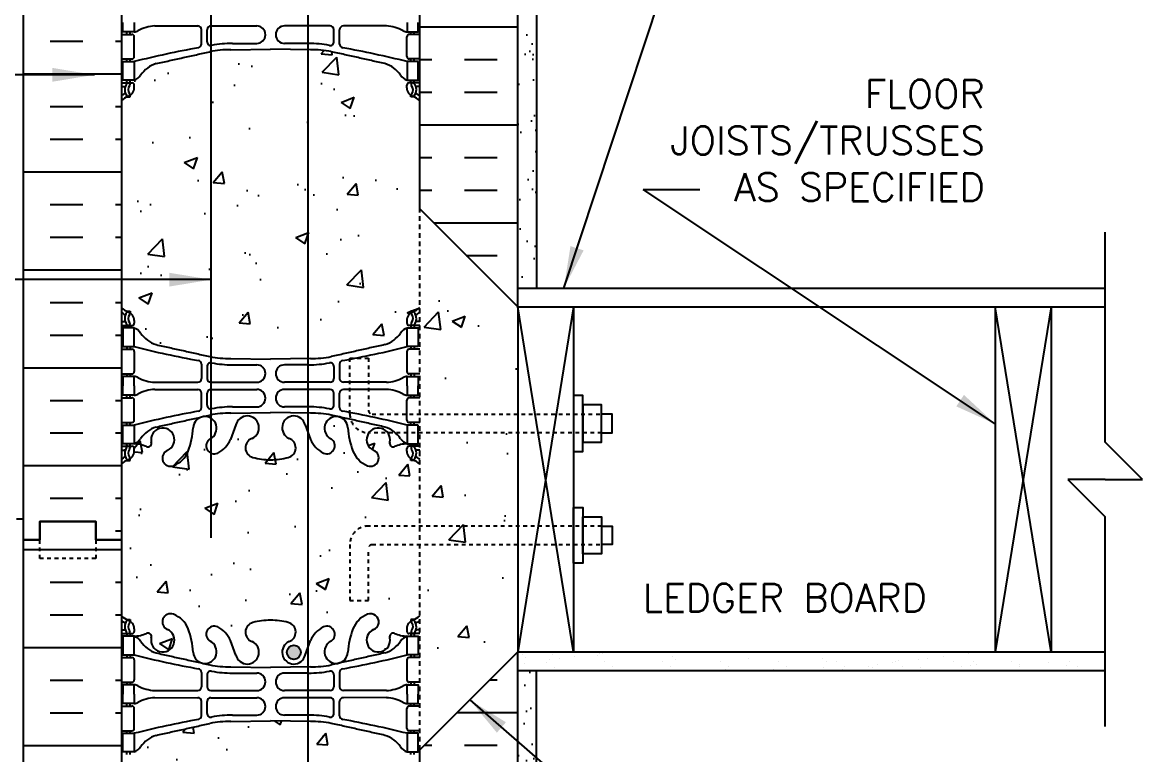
# Model space of a CAD drawing. Header units: inches. Extents: x 28.8 to 85.2, y -16 to 59.9.
# Drawn here: x 46.02 to 76.05, y 13.5 to 33.12 of the extents above; entities that cross this region are included whole.
import ezdxf
from ezdxf.enums import TextEntityAlignment as Align

# ---------------------------------------------------------------- set-up
doc = ezdxf.new("R2010")
doc.units = ezdxf.units.IN
doc.header["$LTSCALE"] = 0.5
doc.header["$MEASUREMENT"] = 0
doc.linetypes.add('DASHED2', pattern=[0.375, 0.25, -0.125])
doc.linetypes.add('HIDDEN2', pattern=[0.1875, 0.125, -0.0625])
for name, color, linetype in [('HATCH', 12, 'Continuous'), ('LINE15', 9, 'Continuous'), ('LINE18', 9, 'Continuous'), ('line25', 2, 'Continuous'), ('LINE3', 3, 'Continuous'), ('LINE50', 5, 'Continuous'), ('LINE9', 9, 'Continuous'), ('TEXT', 4, 'Continuous'), ('Web_Edge', 9, 'Continuous')]:
    doc.layers.add(name, color=color, linetype=linetype)
doc.styles.add('DIM', font='romans.shx', dxfattribs={"width": 0.7})
doc.styles.add('ROMANS', font='romans.shx', dxfattribs={"height": 1.125})
doc.dimstyles.new('ext_12', dxfattribs={"dimscale": 12, "dimtxt": 0.09375, "dimasz": 0.09375, "dimexe": 0.09375, "dimexo": 0.0625, "dimgap": 0.0625, "dimtad": 1, "dimdec": 1, "dimzin": 3, "dimdsep": 46, "dimlunit": 4, "dimtxsty": 'DIM', "dimcen": 0.09, "dimdle": 0.09375, "dimclrt": 4, "dimadec": 0, "dimazin": 0, "dimtfac": 1, "dimtdec": 1, "dimtmove": 2, "dimatfit": 3, "dimfxl": 1, "dimfrac": 2, "dimtolj": 1, "dimtzin": 0, "dimarcsym": 0})
pattern_1 = [(37.5, (36.8746, -11.62064), (-0.031497, 0.963412), [0, -0.76, 0, -0.85, 0, -0.8125]), (7.5, (36.8746, -11.6206), (0.884888, 1.411073), [0, -0.41, 0, -0.685, 0, -0.2625]), (327.5, (36.2596, -11.62064), (1.557071, 0.00283), [0, -0.25, 0, -0.9, 0, -1.175]), (317.5, (36.2596, -11.6206), (1.503063, 0.438838), [0, -0.125, 0, -0.59, 0, -0.675])]

msp = doc.modelspace()

# ---------------------------------------------------------------- hatches: boundary and pattern name
at = {"layer": 'HATCH'}
h = msp.add_hatch(dxfattribs=at)
h.set_pattern_fill('AR-SAND', color=256, scale=0.5, style=0)
h.set_pattern_definition(pattern_1)
h.paths.add_polyline_path([(59.801, 46.254), (59.301, 46.254), (59.301, 26.004), (59.801, 26.004)])
h = msp.add_hatch(dxfattribs=at)
h.set_pattern_fill('INSUL', color=256, scale=7, style=0)
h.set_pattern_definition([(0, (-2877.4856, -377.7554), (0, 2.625), []), (0, (-2877.4856, -376.8804), (0, 2.625), [0.875, -0.875]), (0, (-2877.4856, -376.0054), (0, 2.625), [0.875, -0.875])])
h.paths.add_polyline_path([(46.051, 19.254), (46.488, 19.254), (46.488, 19.754), (47.988, 19.754), (47.988, 19.254), (48.676, 19.254), (48.676, 37.254), (47.988, 37.254), (47.988, 37.754), (46.488, 37.754), (46.488, 37.254), (46.051, 37.254)])
h = msp.add_hatch(dxfattribs=at)
h.set_pattern_fill('AR-CONC', color=256, scale=0.5)
h.paths.add_polyline_path([(51.086, 37.292, 0.424827), (50.845, 37.254, 0.520567), (50.656, 37.254, 0.520567), (50.562, 37.254, 0.520567), (50.336, 37.254, 0.520567), (50.216, 37.254, 0.520567), (50.006, 37.254, 0.520567), (49.796, 37.254, 0.520567), (49.67, 37.254, 0.520567), (49.544, 37.254, 0.520567), (49.334, 37.254, 0.520567), (49.229, 37.254, 0.520567), (49.046, 37.254, 0.520567), (48.925, 37.254, 0.484838), (48.676, 37.254), (48.676, 35.22, 0.088416), (48.822, 35.122), (48.912, 35.122), (48.912, 35.081, -0.249069), (49.022, 34.874), (49.022, 34.806, -0.414214), (48.96, 34.744), (48.912, 34.744), (48.912, 34.674), (49.017, 34.674, 0.085348), (49.346, 34.749, -0.669601), (49.479, 34.629, 2.087231), (49.913, 34.854, -1), (50.076, 35.262, -0.21345), (50.469, 34.873, -0.069923), (50.605, 34.229, 0.559865), (51.086, 33.996), (51.086, 34.524, 0.028643), (51.055, 34.542, -0.614758), (51.086, 34.928)])
h.paths.add_polyline_path([(53.676, 37.279, 0.061715), (53.654, 37.254, 0.520567), (53.476, 37.254, 0.520567), (53.376, 37.254, 0.520567), (53.218, 37.254, 0.520567), (53.066, 37.254, 0.520567), (52.919, 37.254, 0.520567), (52.741, 37.254, 0.520567), (52.626, 37.254, 0.520567), (52.536, 37.254, 0.520567), (52.416, 37.254, 0.520567), (52.3, 37.254, 0.520567), (52.195, 37.254, 0.520567), (51.889, 37.254, 0.520567), (51.779, 37.254, 0.520567), (51.532, 37.254, 0.520567), (51.333, 37.254, 0.520567), (51.123, 37.254, 0.078402), (51.086, 37.292), (51.086, 34.928, -0.239532), (51.283, 34.912, -0.16372), (51.605, 34.558), (51.747, 34.171, 1.612474), (52.179, 34.531, -0.734872), (52.202, 35.042, -0.068475), (52.676, 35.104, -0.068475), (53.15, 35.042, -0.734872), (53.173, 34.531, 1.612474), (53.605, 34.171), (53.676, 34.365)])
h.paths.add_polyline_path([(56.676, 37.254), (56.676, 37.318, 0.063927), (56.656, 37.296, 0.520567), (56.562, 37.296, 0.520567), (56.336, 37.296, 0.520567), (56.216, 37.296, 0.520567), (56.006, 37.296, 0.520567), (55.796, 37.296, 0.520567), (55.67, 37.296, 0.520567), (55.544, 37.296, 0.520567), (55.334, 37.296, 0.520567), (55.229, 37.296, 0.520567), (55.046, 37.296, 0.520567), (54.925, 37.296, 0.484838), (54.676, 37.296, 0.520567), (54.593, 37.296, 0.520567), (54.504, 37.296, 0.520567), (54.373, 37.296, 0.520567), (54.273, 37.254, 0.520567), (54.068, 37.254, 0.520567), (53.874, 37.254, 0.44457), (53.676, 37.279), (53.676, 34.365), (53.747, 34.558, -0.16372), (54.069, 34.912, -1.059167), (54.276, 34.53, 1.629604), (54.747, 34.229, -0.069923), (54.883, 34.873, -0.21345), (55.276, 35.262, -1), (55.439, 34.854, 2.087231), (55.873, 34.629, -0.669601), (56.006, 34.749, 0.085348), (56.335, 34.674), (56.44, 34.674), (56.44, 34.744), (56.392, 34.744, -0.414214), (56.33, 34.806), (56.33, 34.874, -0.249069), (56.44, 35.081), (56.44, 35.122), (56.53, 35.122, 0.088416), (56.676, 35.22)])
h.paths.add_polyline_path([(54.622, 34.26, -1), (54.247, 34.26, -1)], flags=16)
edge = h.paths.add_edge_path()
edge.add_arc((56.33, 30.666), 0.5, 46.2109, 66.4218)
edge.add_line((56.53, 31.125), (56.44, 31.125))
edge.add_line((56.44, 31.125), (56.44, 31.166))
edge.add_arc((56.58, 31.374), 0.25, 180, 235.9442, ccw=False)
edge.add_line((56.33, 31.374), (56.33, 31.441))
edge.add_arc((56.392, 31.441), 0.0625, 90, 180, ccw=False)
edge.add_line((56.392, 31.504), (56.44, 31.504))
edge.add_line((56.44, 31.504), (56.44, 31.574))
edge.add_line((56.44, 31.574), (56.335, 31.574))
edge.add_arc((56.457, 31.916), 0.364, 212.0424, 250.3387, ccw=False)
edge.add_arc((55.534, 31.305), 0.743, 34.228, 73.8107)
edge.add_spline(control_points=[(55.742, 32.019), (54.304, 32.339)], knot_values=[0, 0, 1, 1], degree=1, periodic=0)
edge.add_arc((53.748, 29.408), 2.984, 79.2546, 90.0995)
edge.add_line((53.743, 32.392), (53.676, 32.393))
edge.add_line((53.676, 32.393), (53.676, 24.116))
edge.add_line((53.676, 24.116), (53.743, 24.117))
edge.add_arc((53.748, 27.1), 2.984, 269.9005, 280.7454)
edge.add_spline(control_points=[(54.304, 24.169), (55.742, 24.489)], knot_values=[0, 0, 1, 1], degree=1, periodic=0)
edge.add_arc((55.534, 25.203), 0.743, 286.1893, 325.772)
edge.add_arc((56.457, 24.592), 0.364, 109.6613, 147.9576, ccw=False)
edge.add_line((56.335, 24.935), (56.44, 24.935))
edge.add_line((56.44, 24.935), (56.44, 25.005))
edge.add_line((56.44, 25.005), (56.392, 25.005))
edge.add_arc((56.392, 25.067), 0.0625, 180, 270, ccw=False)
edge.add_line((56.33, 25.067), (56.33, 25.135))
edge.add_arc((56.58, 25.135), 0.25, 124.0558, 180, ccw=False)
edge.add_line((56.44, 25.342), (56.44, 25.384))
edge.add_line((56.44, 25.384), (56.53, 25.384))
edge.add_arc((56.33, 25.842), 0.5, 293.5782, 313.7891)
edge.add_line((56.676, 25.481), (56.676, 28.129))
edge.add_line((56.676, 28.129), (56.676, 31.027))
h.paths.add_polyline_path([(55.301, 19.629), (56.676, 19.629), (56.676, 21.289, 0.088416), (56.53, 21.386), (56.44, 21.386), (56.44, 21.428, -0.249069), (56.33, 21.635), (56.33, 21.702, -0.414214), (56.392, 21.765), (56.44, 21.765), (56.44, 21.835), (56.335, 21.835, 0.085348), (56.006, 21.759, -0.669601), (55.873, 21.879, 0.213335), (55.817, 22.129), (55.315, 22.129, 0.482079), (55.439, 21.655, -1), (55.276, 21.246, -0.21345), (54.883, 21.635, -0.069923), (54.747, 22.279, 1.629604), (54.276, 21.978, -1.059167), (54.069, 21.596, -0.16372), (53.747, 21.95), (53.676, 22.143), (53.676, 16.365), (53.747, 16.558, -0.16372), (54.069, 16.912, -1.059167), (54.276, 16.53, 1.629604), (54.747, 16.229, -0.069923), (54.883, 16.873, -0.21345), (55.276, 17.262, -1), (55.439, 16.854, 2.087231), (55.873, 16.629, -0.669601), (56.006, 16.749, 0.085348), (56.335, 16.674), (56.44, 16.674), (56.44, 16.744), (56.392, 16.744, -0.414214), (56.33, 16.806), (56.33, 16.874, -0.249069), (56.44, 17.081), (56.44, 17.122), (56.53, 17.122, 0.088416), (56.676, 17.22), (56.676, 19.129), (55.401, 19.129, 0.414214), (55.301, 19.029), (55.301, 17.629), (54.801, 17.629), (54.801, 19.129, -0.414214)])
h.paths.add_polyline_path([(56.676, 3.289, 0.088416), (56.53, 3.386), (56.44, 3.386), (56.44, 3.428, -0.249069), (56.33, 3.635), (56.33, 3.702, -0.414214), (56.392, 3.765), (56.44, 3.765), (56.44, 3.835), (56.335, 3.835, 0.085348), (56.006, 3.759, -0.669601), (55.873, 3.879, 2.087231), (55.439, 3.655, -1), (55.276, 3.246, -0.21345), (54.883, 3.635, -0.069923), (54.747, 4.279, 1.629604), (54.276, 3.978, -1.059167), (54.069, 3.596, -0.16372), (53.747, 3.95), (53.676, 4.143), (53.676, 1.254), (56.676, 1.254)])
h.paths.add_polyline_path([(53.676, 4.143), (53.605, 4.337, 1.612474), (53.173, 3.977, -0.734872), (53.15, 3.466, -0.068475), (52.676, 3.404, -0.068475), (52.202, 3.466, -0.734872), (52.179, 3.977, 1.612474), (51.747, 4.337), (51.605, 3.95, -0.16372), (51.283, 3.596, -1.059167), (51.076, 3.978, 1.629604), (50.605, 4.279, -0.069923), (50.469, 3.635, -0.21345), (50.076, 3.246, -1), (49.913, 3.655, 2.087231), (49.479, 3.879, -0.669601), (49.346, 3.759, 0.085348), (49.017, 3.835), (48.912, 3.835), (48.912, 3.765), (48.96, 3.765, -0.414214), (49.022, 3.702), (49.022, 3.635, -0.249069), (48.912, 3.428), (48.912, 3.386), (48.822, 3.386, 0.088416), (48.676, 3.289), (48.676, 1.254), (51.551, 1.254), (52.551, 2.254), (52.551, 1.254), (52.551, 0.254), (53.551, 1.254), (53.676, 1.254)])
h = msp.add_hatch(dxfattribs=at)
h.set_pattern_fill('INSUL', color=256, scale=7, style=0)
h.set_pattern_definition([(0, (36.8746, -11.6206), (0, 2.625), []), (0, (36.8746, -10.7456), (0, 2.625), [0.875, -0.875]), (0, (36.8746, -9.8706), (0, 2.625), [0.875, -0.875])])
h.paths.add_polyline_path([(56.676, 28.129), (59.301, 25.504), (59.301, 37.254), (58.863, 37.254), (58.863, 36.754), (57.363, 36.754), (57.363, 37.254), (56.676, 37.254)])
h.paths.add_polyline_path([(59.301, 16.254), (56.676, 13.629), (56.676, 1.254), (57.363, 1.254), (57.363, 1.754), (58.863, 1.754), (58.863, 1.254), (59.301, 1.254)])
h = msp.add_hatch(dxfattribs=at)
h.set_pattern_fill('AR-CONC', color=256, scale=0.5)
edge = h.paths.add_edge_path()
edge.add_line((53.676, 22.654), (52.676, 22.669))
edge.add_line((52.676, 22.669), (51.609, 22.653))
edge.add_arc((51.604, 19.669), 2.984, 89.9005, 100.7454)
edge.add_spline(control_points=[(51.048, 22.601), (49.61, 22.28)], knot_values=[0, 0, 1, 1], degree=1, periodic=0)
edge.add_arc((49.818, 21.566), 0.743, 106.1893, 145.772)
edge.add_arc((48.895, 22.177), 0.364, 289.6613, 327.9576, ccw=False)
edge.add_line((49.017, 21.835), (48.912, 21.835))
edge.add_line((48.912, 21.835), (48.912, 21.765))
edge.add_line((48.912, 21.765), (48.96, 21.765))
edge.add_arc((48.96, 21.702), 0.0625, 0, 90, ccw=False)
edge.add_line((49.022, 21.702), (49.022, 21.635))
edge.add_arc((48.772, 21.635), 0.25, 304.0558, 360, ccw=False)
edge.add_line((48.912, 21.428), (48.912, 21.386))
edge.add_line((48.912, 21.386), (48.822, 21.386))
edge.add_arc((49.022, 20.928), 0.5, 113.5782, 133.7891)
edge.add_line((48.676, 21.289), (48.676, 19.254))
edge.add_line((48.676, 19.254), (48.676, 17.22))
edge.add_arc((49.022, 17.581), 0.5, 226.2109, 246.4218)
edge.add_line((48.822, 17.122), (48.912, 17.122))
edge.add_line((48.912, 17.122), (48.912, 17.081))
edge.add_arc((48.772, 16.874), 0.25, 0, 55.9442, ccw=False)
edge.add_line((49.022, 16.874), (49.022, 16.806))
edge.add_arc((48.96, 16.806), 0.0625, -90, 0, ccw=False)
edge.add_line((48.96, 16.744), (48.912, 16.744))
edge.add_line((48.912, 16.744), (48.912, 16.674))
edge.add_line((48.912, 16.674), (49.017, 16.674))
edge.add_arc((48.962, 17.669), 0.997, 273.1538, 292.6668)
edge.add_arc((49.388, 16.662), 0.0968, -19.8449, 115.3804, ccw=False)
edge.add_arc((49.786, 16.567), 0.314, 168.5886, 426.1916)
edge.add_arc((49.995, 17.058), 0.22, 68.1963, 248.1963, ccw=False)
edge.add_arc((49.837, 16.629), 0.677, 21.1239, 69.3197, ccw=False)
edge.add_arc((48.246, 16.064), 2.365, 4.0023, 20.0015, ccw=False)
edge.add_arc((50.917, 16.26), 0.314, 185.6561, 419.5153)
edge.add_arc((51.169, 16.727), 0.217, 58.3297, 244.9131, ccw=False)
edge.add_arc((50.918, 16.257), 0.75, 23.6938, 60.8856, ccw=False)
edge.add_line((51.605, 16.558), (51.747, 16.171))
edge.add_arc((52.052, 16.244), 0.314, 193.4146, 426.1916)
edge.add_arc((52.27, 16.783), 0.268, 104.7892, 250.0338, ccw=False)
edge.add_arc((52.664, 15.35), 1.754, 89.6229, 105.2918, ccw=False)
edge.add_arc((52.688, 15.35), 1.754, 74.7082, 90.3771, ccw=False)
edge.add_arc((53.082, 16.783), 0.268, -70.0338, 75.2108, ccw=False)
edge.add_arc((53.3, 16.244), 0.314, 113.8084, 346.5854)
edge.add_line((53.605, 16.171), (53.676, 16.365))
edge.add_line((53.676, 16.365), (53.676, 22.654))
h.paths.add_polyline_path([(53.487, 16.244, -1), (53.112, 16.244, -1)], flags=16)
h.paths.add_polyline_path([(53.676, 32.393), (52.676, 32.408), (51.609, 32.392, 0.044063), (51.086, 32.346), (51.086, 24.162, 0.044063), (51.609, 24.117), (52.676, 24.101), (53.676, 24.116)])
edge = h.paths.add_edge_path()
edge.add_arc((51.604, 29.408), 2.984, 99.9924, 100.7454)
edge.add_spline(control_points=[(51.048, 32.339), (49.61, 32.019)], knot_values=[0, 0, 1, 1], degree=1, periodic=0)
edge.add_arc((49.818, 31.305), 0.743, 106.1893, 145.772)
edge.add_arc((48.895, 31.916), 0.364, 289.6613, 327.9576, ccw=False)
edge.add_line((49.017, 31.574), (48.912, 31.574))
edge.add_line((48.912, 31.574), (48.912, 31.504))
edge.add_line((48.912, 31.504), (48.96, 31.504))
edge.add_arc((48.96, 31.441), 0.0625, 0, 90, ccw=False)
edge.add_line((49.022, 31.441), (49.022, 31.374))
edge.add_arc((48.772, 31.374), 0.25, 304.0558, 360, ccw=False)
edge.add_line((48.912, 31.166), (48.912, 31.125))
edge.add_line((48.912, 31.125), (48.822, 31.125))
edge.add_arc((49.022, 30.666), 0.5, 113.5782, 133.7891)
edge.add_line((48.676, 31.027), (48.676, 25.481))
edge.add_arc((49.022, 25.842), 0.5, 226.2109, 246.4218)
edge.add_line((48.822, 25.384), (48.912, 25.384))
edge.add_line((48.912, 25.384), (48.912, 25.342))
edge.add_arc((48.772, 25.135), 0.25, 0, 55.9442, ccw=False)
edge.add_line((49.022, 25.135), (49.022, 25.067))
edge.add_arc((48.96, 25.067), 0.0625, -90, 0, ccw=False)
edge.add_line((48.96, 25.005), (48.912, 25.005))
edge.add_line((48.912, 25.005), (48.912, 24.935))
edge.add_line((48.912, 24.935), (49.017, 24.935))
edge.add_arc((48.895, 24.592), 0.364, 32.0424, 70.3387, ccw=False)
edge.add_arc((49.818, 25.203), 0.743, 214.228, 253.8107)
edge.add_spline(control_points=[(49.61, 24.489), (51.048, 24.169)], knot_values=[0, 0, 1, 1], degree=1, periodic=0)
edge.add_arc((51.604, 27.1), 2.984, 259.2546, 260.0076)
edge.add_line((51.086, 24.162), (51.086, 32.346))
h = msp.add_hatch(dxfattribs=at)
h.set_pattern_fill('AR-CONC', color=256, scale=0.5, style=0)
h.set_pattern_definition([(50, (-76.748, -134.385), (3.5863, -0.31376), [0.375, -4.125]), (355, (-76.748, -134.385), (-0.693757, 3.76096), [0.3, -3.3]), (100.4514, (-76.4492, -134.4112), (2.892547, 3.4472), [0.3187, -3.50571]), (46.1842, (-76.748, -133.385), (5.336205, -0.827595), [0.5625, -6.1875]), (96.6356, (-76.3034, -133.454), (4.67331, 4.87059), [0.47805, -5.25856]), (351.1842, (-76.748, -133.385), (4.67331, 4.8706), [0.45, -4.95]), (21, (-76.248, -133.635), (2.984535, -2.013094), [0.375, -4.125]), (326, (-76.248, -133.635), (1.216577, 3.62575), [0.3, -3.3]), (71.4514, (-75.9993, -133.803), (4.201113, 1.61265), [0.3187, -3.50571]), (37.5, (-76.748, -134.3851), (0.060799, 1.664469), [0, -3.26, 0, -3.35, 0, -3.3125]), (7.5, (-76.748, -134.385), (1.315348, 1.972059), [0, -1.91, 0, -3.185, 0, -1.2625]), (327.5, (-77.863, -134.3851), (2.669112, -0.112774), [0, -1.25, 0, -3.9, 0, -5.175]), (317.5, (-78.363, -134.385), (2.91593, 0.500525), [0, -1.625, 0, -2.59, 0, -3.675])])
h.paths.add_polyline_path([(59.301, 22.942), (56.676, 22.942), (56.676, 18.817), (59.301, 18.817)])
h.paths.add_polyline_path([(59.301, 17.379), (59.301, 18.317), (56.676, 18.317), (56.676, 14.754)])
h.paths.add_polyline_path([(56.676, 27.004), (56.676, 23.442), (59.301, 23.442), (59.301, 24.379)])
h = msp.add_hatch(dxfattribs=at)
h.set_pattern_fill('INSUL', color=256, scale=7, style=0)
h.set_pattern_definition([(0, (-2877.4856, -395.7554), (0, 2.625), []), (0, (-2877.4856, -394.8804), (0, 2.625), [0.875, -0.875]), (0, (-2877.4856, -394.0054), (0, 2.625), [0.875, -0.875])])
h.paths.add_polyline_path([(46.051, 1.254), (46.488, 1.254), (46.488, 1.754), (47.988, 1.754), (47.988, 1.254), (48.676, 1.254), (48.676, 19.254), (47.988, 19.254), (47.988, 19.754), (46.488, 19.754), (46.488, 19.254), (46.051, 19.254)])
h = msp.add_hatch(dxfattribs=at)
h.set_pattern_fill('AR-SAND', color=256, scale=0.5, style=0)
h.set_pattern_definition(pattern_1)
h.paths.add_polyline_path([(59.801, 15.443), (59.707, 15.754), (59.301, 15.754), (59.301, 1.254), (59.801, 1.254)])
h = msp.add_hatch(dxfattribs=at)
h.set_pattern_fill('AR-CONC', color=256, scale=0.5)
edge = h.paths.add_edge_path()
edge.add_arc((56.33, 12.666), 0.5, 46.2109, 66.4218)
edge.add_line((56.53, 13.125), (56.44, 13.125))
edge.add_line((56.44, 13.125), (56.44, 13.166))
edge.add_arc((56.58, 13.374), 0.25, 180, 235.9442, ccw=False)
edge.add_line((56.33, 13.374), (56.33, 13.441))
edge.add_arc((56.392, 13.441), 0.0625, 90, 180, ccw=False)
edge.add_line((56.392, 13.504), (56.44, 13.504))
edge.add_line((56.44, 13.504), (56.44, 13.574))
edge.add_line((56.44, 13.574), (56.335, 13.574))
edge.add_arc((56.457, 13.916), 0.364, 212.0424, 250.3387, ccw=False)
edge.add_arc((55.534, 13.305), 0.743, 34.228, 73.8107)
edge.add_spline(control_points=[(55.742, 14.019), (54.304, 14.339)], knot_values=[0, 0, 1, 1], degree=1, periodic=0)
edge.add_arc((53.748, 11.408), 2.984, 79.2546, 90.0995)
edge.add_line((53.743, 14.392), (53.676, 14.393))
edge.add_line((53.676, 14.393), (53.676, 6.116))
edge.add_line((53.676, 6.116), (53.743, 6.117))
edge.add_arc((53.748, 9.1), 2.984, 269.9005, 280.7454)
edge.add_spline(control_points=[(54.304, 6.169), (55.742, 6.489)], knot_values=[0, 0, 1, 1], degree=1, periodic=0)
edge.add_arc((55.534, 7.203), 0.743, 286.1893, 325.772)
edge.add_arc((56.457, 6.592), 0.364, 109.6613, 147.9576, ccw=False)
edge.add_line((56.335, 6.935), (56.44, 6.935))
edge.add_line((56.44, 6.935), (56.44, 7.005))
edge.add_line((56.44, 7.005), (56.392, 7.005))
edge.add_arc((56.392, 7.067), 0.0625, 180, 270, ccw=False)
edge.add_line((56.33, 7.067), (56.33, 7.135))
edge.add_arc((56.58, 7.135), 0.25, 124.0558, 180, ccw=False)
edge.add_line((56.44, 7.342), (56.44, 7.384))
edge.add_line((56.44, 7.384), (56.53, 7.384))
edge.add_arc((56.33, 7.842), 0.5, 293.5782, 313.7891)
edge.add_line((56.676, 7.481), (56.676, 13.027))
edge = h.paths.add_edge_path()
edge.add_line((53.676, 14.393), (52.676, 14.408))
edge.add_line((52.676, 14.408), (51.609, 14.392))
edge.add_arc((51.604, 11.408), 2.984, 89.9005, 100.7454)
edge.add_spline(control_points=[(51.048, 14.339), (49.61, 14.019)], knot_values=[0, 0, 1, 1], degree=1, periodic=0)
edge.add_arc((49.818, 13.305), 0.743, 106.1893, 145.772)
edge.add_arc((48.895, 13.916), 0.364, 289.6613, 327.9576, ccw=False)
edge.add_line((49.017, 13.574), (48.912, 13.574))
edge.add_line((48.912, 13.574), (48.912, 13.504))
edge.add_line((48.912, 13.504), (48.96, 13.504))
edge.add_arc((48.96, 13.441), 0.0625, 0, 90, ccw=False)
edge.add_line((49.022, 13.441), (49.022, 13.374))
edge.add_arc((48.772, 13.374), 0.25, 304.0558, 360, ccw=False)
edge.add_line((48.912, 13.166), (48.912, 13.125))
edge.add_line((48.912, 13.125), (48.822, 13.125))
edge.add_arc((49.022, 12.666), 0.5, 113.5782, 133.7891)
edge.add_line((48.676, 13.027), (48.676, 7.481))
edge.add_arc((49.022, 7.842), 0.5, 226.2109, 246.4218)
edge.add_line((48.822, 7.384), (48.912, 7.384))
edge.add_line((48.912, 7.384), (48.912, 7.342))
edge.add_arc((48.772, 7.135), 0.25, 0, 55.9442, ccw=False)
edge.add_line((49.022, 7.135), (49.022, 7.067))
edge.add_arc((48.96, 7.067), 0.0625, -90, 0, ccw=False)
edge.add_line((48.96, 7.005), (48.912, 7.005))
edge.add_line((48.912, 7.005), (48.912, 6.935))
edge.add_line((48.912, 6.935), (49.017, 6.935))
edge.add_arc((48.895, 6.592), 0.364, 32.0424, 70.3387, ccw=False)
edge.add_arc((49.818, 7.203), 0.743, 214.228, 253.8107)
edge.add_spline(control_points=[(49.61, 6.489), (51.048, 6.169)], knot_values=[0, 0, 1, 1], degree=1, periodic=0)
edge.add_arc((51.604, 9.1), 2.984, 259.2546, 270.0995)
edge.add_line((51.609, 6.117), (52.676, 6.101))
edge.add_line((52.676, 6.101), (53.676, 6.116))
edge.add_line((53.676, 6.116), (53.676, 14.393))
at = {"layer": 'LINE3'}
msp.add_hatch(color=256, dxfattribs=at).paths.add_polyline_path([(53.112, 16.244, 1), (53.487, 16.244, 1)])

# ---------------------------------------------------------------- linework, layer by layer
at = {"layer": 'HATCH'}
for p, q in [((60.801, 16.254), (59.301, 25.504)), ((60.801, 25.504), (59.301, 16.254)), ((73.598, 16.254), (72.098, 25.504)), ((73.598, 25.504), (72.098, 16.254)), ((61.503, 16.219), (61.503, 16.219)), ((61.576, 16.221), (61.576, 16.221)), ((61.763, 16.253), (61.763, 16.253)), ((62.885, 16.238), (62.885, 16.238)), ((64.164, 16.232), (64.164, 16.232)), ((71.385, 16.225), (71.385, 16.225)), ((59.42, 16.192), (59.42, 16.192)), ((59.478, 15.952), (59.478, 15.952)), ((59.513, 16.108), (59.513, 16.108)), ((60.074, 15.984), (60.074, 15.984)), ((60.157, 16.041), (60.157, 16.041)), ((60.225, 16.173), (60.225, 16.173)), ((60.417, 16.076), (60.417, 16.076)), ((60.823, 16.129), (60.823, 16.129)), ((61.451, 16.148), (61.451, 16.148)), ((61.631, 15.987), (61.631, 15.987)), ((63.188, 15.99), (63.188, 15.99)), ((63.451, 16.131), (63.451, 16.131)), ((63.544, 16.046), (63.544, 16.046)), ((64.745, 15.992), (64.745, 15.992)), ((65.482, 16.087), (65.482, 16.087)), ((66.302, 15.995), (66.302, 15.995)), ((67.482, 16.069), (67.482, 16.069)), ((67.574, 15.985), (67.574, 15.985)), ((67.86, 15.998), (67.86, 15.998)), ((69.36, 15.958), (69.36, 15.958)), ((69.417, 16.001), (69.417, 16.001)), ((69.513, 16.025), (69.513, 16.025)), ((70.039, 16.048), (70.039, 16.048)), ((70.299, 16.082), (70.299, 16.082)), ((70.706, 16.136), (70.706, 16.136)), ((70.974, 16.004), (70.974, 16.004)), ((71.513, 16.008), (71.513, 16.008)), ((71.605, 15.924), (71.605, 15.924)), ((72.531, 16.007), (72.531, 16.007)), ((73.543, 15.964), (73.543, 15.964)), ((74.088, 16.009), (74.088, 16.009)), ((60.285, 15.85), (60.285, 15.85)), ((61.842, 15.852), (61.842, 15.852)), ((63.399, 15.855), (63.399, 15.855)), ((63.561, 15.769), (63.561, 15.769)), ((64.87, 15.786), (64.87, 15.786)), ((64.956, 15.858), (64.956, 15.858)), ((66.149, 15.78), (66.149, 15.78)), ((66.513, 15.861), (66.513, 15.861)), ((67.499, 15.829), (67.499, 15.829)), ((68.014, 15.781), (68.014, 15.781)), ((68.07, 15.864), (68.07, 15.864)), ((68.693, 15.871), (68.693, 15.871)), ((68.808, 15.845), (68.808, 15.845)), ((68.953, 15.905), (68.953, 15.905)), ((69.627, 15.867), (69.627, 15.867)), ((70.087, 15.839), (70.087, 15.839)), ((71.185, 15.869), (71.185, 15.869)), ((71.437, 15.888), (71.437, 15.888)), ((72.742, 15.872), (72.742, 15.872)), ((72.746, 15.905), (72.746, 15.905)), ((74.025, 15.898), (74.025, 15.898)), ((74.299, 15.875), (74.299, 15.875))]:
    msp.add_line(p, q, dxfattribs=at)
at = {"layer": 'LINE15', "linetype": 'HIDDEN2'}
for points in [[(61.551, 22.129), (55.301, 22.129, -0.414214), (54.801, 22.629), (54.801, 24.129), (55.301, 24.129), (55.301, 22.729, 0.414214), (55.401, 22.629), (61.551, 22.629)], [(61.551, 19.629), (55.301, 19.629, 0.414214), (54.801, 19.129), (54.801, 17.629), (55.301, 17.629), (55.301, 19.029, -0.414214), (55.401, 19.129), (61.551, 19.129)]]:
    msp.add_lwpolyline(points, format="xyb", dxfattribs=at)
at = {"layer": 'LINE18'}
for points in [[(60.801, 21.629), (61.051, 21.629), (61.051, 23.129), (60.801, 23.129)], [(61.051, 21.879), (61.551, 21.879), (61.551, 22.879), (61.051, 22.879)], [(60.801, 20.129), (61.051, 20.129), (61.051, 18.629), (60.801, 18.629)], [(61.051, 19.879), (61.551, 19.879), (61.551, 18.879), (61.051, 18.879)]]:
    msp.add_lwpolyline(points, close=True, dxfattribs=at)
for points in [[(61.551, 22.129), (61.832, 22.129), (61.832, 22.629), (61.551, 22.629)], [(61.551, 19.629), (61.832, 19.629), (61.832, 19.129), (61.551, 19.129)]]:
    msp.add_lwpolyline(points, dxfattribs=at)
at = {"layer": 'line25'}
for p, q in [((48.676, 37.254), (48.676, 19.254)), ((56.676, 28.129), (56.676, 37.254)), ((59.301, 25.504), (56.676, 28.129)), ((59.301, 25.504), (59.301, 16.254)), ((59.301, 25.504), (75.052, 25.504)), ((60.801, 25.504), (60.801, 16.254)), ((72.098, 25.504), (72.098, 16.254)), ((73.598, 25.504), (73.598, 16.254)), ((48.676, 19.254), (48.676, 1.254)), ((59.301, 16.254), (56.676, 13.629)), ((59.301, 16.254), (75.052, 16.254)), ((56.676, 1.254), (56.676, 13.629))]:
    msp.add_line(p, q, dxfattribs=at)
at = {"layer": 'LINE3'}
for p, q in [((51.086, 19.308), (51.086, 46.254)), ((53.676, 37.279), (53.676, 1.254))]:
    msp.add_line(p, q, dxfattribs=at)
msp.add_circle((53.3, 16.244), 0.188, dxfattribs=at)
at = {"layer": 'LINE50'}
for p, q in [((46.051, 19.254), (46.051, 37.254)), ((59.301, 25.504), (59.301, 37.254)), ((46.051, 1.254), (46.051, 19.254)), ((59.301, 1.254), (59.301, 16.254))]:
    msp.add_line(p, q, dxfattribs=at)
for points in [[(48.676, 19.254), (47.988, 19.254), (47.988, 19.754), (46.488, 19.754), (46.488, 19.254), (46.051, 19.254)], [(46.051, 19.254), (46.488, 19.254), (46.488, 19.754), (47.988, 19.754), (47.988, 19.254), (48.676, 19.254)]]:
    msp.add_lwpolyline(points, dxfattribs=at)
at = {"layer": 'LINE9'}
for p, q in [((59.801, 46.254), (59.801, 26.004)), ((75.052, 21.879), (75.052, 27.504)), ((59.301, 26.004), (75.052, 26.004)), ((76.052, 20.879), (75.052, 21.879)), ((75.052, 20.879), (74.052, 20.879)), ((74.052, 20.879), (75.052, 19.879)), ((75.052, 20.879), (76.052, 20.879)), ((75.052, 14.254), (75.052, 19.879)), ((46.051, 19.813), (45.863, 19.813)), ((59.301, 15.754), (75.052, 15.754)), ((59.801, 1.254), (59.801, 15.754))]:
    msp.add_line(p, q, dxfattribs=at)
at = {"layer": 'LINE9', "linetype": 'DASHED2'}
msp.add_line((56.676, 13.629), (56.676, 28.129), dxfattribs=at)
at = {"layer": 'LINE9', "linetype": 'DASHED2', "ltscale": 0.15}
msp.add_lwpolyline([(47.988, 19.254), (47.988, 19.254), (47.988, 18.754), (46.488, 18.754), (46.488, 19.254), (46.488, 19.254)], dxfattribs=at)
at = {"layer": 'TEXT'}
msp.add_lwpolyline([(60.051, 17.708, 0, 0.36, 0), (61.131, 17.708, 0, 0, 0), (62.51, 17.708, 0, 0, 0)], format="xyseb", dxfattribs=at)
at = {"layer": 'Web_Edge'}
for p, q in [((48.676, 32.804), (48.96, 32.804)), ((48.822, 32.804), (48.822, 32.874)), ((48.912, 32.804), (48.912, 32.874)), ((49.022, 32.206), (49.022, 32.741)), ((49.57, 33.029), (50.724, 33.028)), ((50.824, 32.544), (50.824, 32.928)), ((50.977, 32.606), (50.977, 32.928)), ((51.077, 33.028), (52.304, 33.028)), ((54.275, 33.028), (53.048, 33.028)), ((54.375, 32.606), (54.375, 32.928)), ((54.528, 32.544), (54.528, 32.928)), ((55.782, 33.029), (54.628, 33.028)), ((56.33, 32.206), (56.33, 32.741)), ((56.676, 32.804), (56.392, 32.804)), ((56.44, 32.804), (56.44, 32.874)), ((56.53, 32.804), (56.53, 32.874)), ((51.657, 32.56), (52.304, 32.56)), ((53.695, 32.56), (53.048, 32.56)), ((48.676, 32.144), (48.96, 32.144)), ((48.822, 32.074), (48.822, 32.144)), ((48.912, 32.074), (48.912, 32.144)), ((51.609, 32.392), (52.676, 32.408)), ((53.743, 32.392), (52.676, 32.408)), ((56.676, 32.144), (56.392, 32.144)), ((56.44, 32.074), (56.44, 32.144)), ((56.53, 32.074), (56.53, 32.144)), ((48.822, 31.504), (48.822, 31.574)), ((48.912, 31.504), (48.912, 31.574)), ((56.44, 31.504), (56.44, 31.574)), ((56.53, 31.504), (56.53, 31.574)), ((48.676, 31.504), (48.96, 31.504)), ((48.676, 31.404), (48.754, 31.404)), ((49.022, 31.374), (49.022, 31.441)), ((56.33, 31.374), (56.33, 31.441)), ((56.676, 31.504), (56.392, 31.504)), ((56.676, 31.404), (56.598, 31.404)), ((48.822, 31.125), (48.912, 31.125)), ((48.912, 31.125), (48.912, 31.166)), ((56.44, 31.125), (56.44, 31.166)), ((56.53, 31.125), (56.44, 31.125)), ((48.822, 17.122), (48.912, 17.122)), ((48.912, 17.122), (48.912, 17.081)), ((56.53, 17.122), (56.44, 17.122)), ((56.44, 17.122), (56.44, 17.081)), ((48.676, 16.844), (48.754, 16.844)), ((49.022, 16.874), (49.022, 16.806)), ((56.33, 16.874), (56.33, 16.806)), ((56.676, 16.844), (56.598, 16.844)), ((48.676, 16.744), (48.96, 16.744)), ((48.822, 16.744), (48.822, 16.674)), ((48.912, 16.744), (48.912, 16.674)), ((51.747, 16.171), (51.605, 16.558)), ((53.605, 16.171), (53.747, 16.558)), ((56.676, 16.744), (56.392, 16.744)), ((56.44, 16.744), (56.44, 16.674)), ((56.53, 16.744), (56.53, 16.674)), ((48.676, 16.104), (48.96, 16.104)), ((48.822, 16.174), (48.822, 16.104)), ((48.912, 16.174), (48.912, 16.104)), ((49.022, 16.041), (49.022, 15.506)), ((56.33, 16.041), (56.33, 15.506)), ((56.676, 16.104), (56.392, 16.104)), ((56.44, 16.174), (56.44, 16.104)), ((56.53, 16.174), (56.53, 16.104)), ((50.824, 15.704), (50.824, 15.319)), ((50.977, 15.642), (50.977, 15.319)), ((51.609, 15.855), (52.676, 15.84)), ((51.657, 15.688), (52.304, 15.688)), ((53.743, 15.855), (52.676, 15.84)), ((53.695, 15.688), (53.048, 15.688)), ((54.375, 15.642), (54.375, 15.319)), ((54.528, 15.704), (54.528, 15.319)), ((48.676, 15.444), (48.96, 15.444)), ((48.822, 15.444), (48.822, 15.374)), ((48.912, 15.444), (48.912, 15.374)), ((56.676, 15.444), (56.392, 15.444)), ((56.44, 15.444), (56.44, 15.374)), ((56.53, 15.444), (56.53, 15.374)), ((49.57, 15.218), (50.724, 15.219)), ((49.57, 15.029), (50.724, 15.028)), ((51.077, 15.219), (52.304, 15.219)), ((51.077, 15.028), (52.304, 15.028)), ((54.275, 15.219), (53.048, 15.219)), ((54.275, 15.028), (53.048, 15.028)), ((55.782, 15.218), (54.628, 15.219)), ((55.782, 15.029), (54.628, 15.028)), ((48.676, 14.804), (48.96, 14.804)), ((48.822, 14.804), (48.822, 14.874)), ((48.912, 14.804), (48.912, 14.874)), ((49.022, 14.206), (49.022, 14.741)), ((50.824, 14.544), (50.824, 14.928)), ((50.977, 14.606), (50.977, 14.928)), ((54.375, 14.606), (54.375, 14.928)), ((54.528, 14.544), (54.528, 14.928)), ((56.33, 14.206), (56.33, 14.741)), ((56.676, 14.804), (56.392, 14.804)), ((56.44, 14.804), (56.44, 14.874)), ((56.53, 14.804), (56.53, 14.874)), ((51.657, 14.56), (52.304, 14.56)), ((53.695, 14.56), (53.048, 14.56)), ((48.676, 14.144), (48.96, 14.144)), ((48.822, 14.074), (48.822, 14.144)), ((48.912, 14.074), (48.912, 14.144)), ((51.609, 14.392), (52.676, 14.408)), ((53.743, 14.392), (52.676, 14.408)), ((56.676, 14.144), (56.392, 14.144)), ((56.44, 14.074), (56.44, 14.144)), ((56.53, 14.074), (56.53, 14.144)), ((48.822, 13.504), (48.822, 13.574)), ((48.912, 13.504), (48.912, 13.574)), ((56.44, 13.504), (56.44, 13.574)), ((56.53, 13.504), (56.53, 13.574))]:
    msp.add_line(p, q, dxfattribs=at)
at = {"layer": 'Web_Edge', "color": 8}
for p, q in [((48.822, 25.384), (48.912, 25.384)), ((48.912, 25.384), (48.912, 25.342)), ((56.53, 25.384), (56.44, 25.384)), ((56.44, 25.384), (56.44, 25.342)), ((48.676, 25.105), (48.754, 25.105)), ((48.676, 25.005), (48.96, 25.005)), ((48.822, 25.005), (48.822, 24.935)), ((48.912, 25.005), (48.912, 24.935)), ((49.022, 25.135), (49.022, 25.067)), ((56.33, 25.135), (56.33, 25.067)), ((56.676, 25.005), (56.392, 25.005)), ((56.44, 25.005), (56.44, 24.935)), ((56.53, 25.005), (56.53, 24.935)), ((56.676, 25.105), (56.598, 25.105)), ((48.676, 24.365), (48.96, 24.365)), ((48.822, 24.435), (48.822, 24.365)), ((48.912, 24.435), (48.912, 24.365)), ((56.676, 24.365), (56.392, 24.365)), ((56.44, 24.435), (56.44, 24.365)), ((56.53, 24.435), (56.53, 24.365)), ((49.022, 24.302), (49.022, 23.767)), ((51.609, 24.117), (52.676, 24.101)), ((53.743, 24.117), (52.676, 24.101)), ((56.33, 24.302), (56.33, 23.767)), ((50.824, 23.965), (50.824, 23.58)), ((50.977, 23.903), (50.977, 23.58)), ((51.657, 23.949), (52.304, 23.949)), ((53.695, 23.949), (53.048, 23.949)), ((54.375, 23.903), (54.375, 23.58)), ((54.528, 23.965), (54.528, 23.58)), ((48.676, 23.705), (48.96, 23.705)), ((48.822, 23.705), (48.822, 23.635)), ((48.912, 23.705), (48.912, 23.635)), ((49.57, 23.479), (50.724, 23.48)), ((51.077, 23.48), (52.304, 23.48)), ((54.275, 23.48), (53.048, 23.48)), ((55.782, 23.479), (54.628, 23.48)), ((56.676, 23.705), (56.392, 23.705)), ((56.44, 23.705), (56.44, 23.635)), ((56.53, 23.705), (56.53, 23.635)), ((48.822, 23.065), (48.822, 23.135)), ((48.912, 23.065), (48.912, 23.135)), ((49.57, 23.29), (50.724, 23.289)), ((50.824, 22.805), (50.824, 23.189)), ((50.977, 22.867), (50.977, 23.189)), ((51.077, 23.289), (52.304, 23.289)), ((54.275, 23.289), (53.048, 23.289)), ((54.375, 22.867), (54.375, 23.189)), ((54.528, 22.805), (54.528, 23.189)), ((55.782, 23.29), (54.628, 23.289)), ((56.44, 23.065), (56.44, 23.135)), ((56.53, 23.065), (56.53, 23.135)), ((48.676, 23.065), (48.96, 23.065)), ((49.022, 22.467), (49.022, 23.002)), ((56.33, 22.467), (56.33, 23.002)), ((56.676, 23.065), (56.392, 23.065)), ((51.609, 22.653), (52.676, 22.669)), ((51.657, 22.821), (52.304, 22.821)), ((53.743, 22.653), (52.676, 22.669)), ((53.695, 22.821), (53.048, 22.821)), ((48.676, 22.405), (48.96, 22.405)), ((48.822, 22.335), (48.822, 22.405)), ((48.912, 22.335), (48.912, 22.405)), ((51.747, 22.337), (51.605, 21.95)), ((53.605, 22.337), (53.747, 21.95)), ((56.676, 22.405), (56.392, 22.405)), ((56.44, 22.335), (56.44, 22.405)), ((56.53, 22.335), (56.53, 22.405)), ((48.676, 21.765), (48.96, 21.765)), ((48.676, 21.665), (48.754, 21.665)), ((48.822, 21.765), (48.822, 21.835)), ((48.912, 21.765), (48.912, 21.835)), ((49.022, 21.635), (49.022, 21.702)), ((56.33, 21.635), (56.33, 21.702)), ((56.676, 21.765), (56.392, 21.765)), ((56.44, 21.765), (56.44, 21.835)), ((56.53, 21.765), (56.53, 21.835)), ((56.676, 21.665), (56.598, 21.665)), ((48.822, 21.386), (48.912, 21.386)), ((48.912, 21.386), (48.912, 21.428)), ((56.44, 21.386), (56.44, 21.428)), ((56.53, 21.386), (56.44, 21.386))]:
    msp.add_line(p, q, dxfattribs=at)
at = {"layer": 'Web_Edge'}
for points in [[(49.017, 33.124), (49.017, 32.874), (48.717, 32.874), (48.717, 33.124)], [(56.335, 33.124), (56.335, 32.874), (56.635, 32.874), (56.635, 33.124)], [(49.017, 15.124), (49.017, 15.374), (48.717, 15.374), (48.717, 15.124)], [(56.335, 15.124), (56.335, 15.374), (56.635, 15.374), (56.635, 15.124)], [(49.017, 15.124), (49.017, 14.874), (48.717, 14.874), (48.717, 15.124)], [(56.335, 15.124), (56.335, 14.874), (56.635, 14.874), (56.635, 15.124)]]:
    msp.add_lwpolyline(points, dxfattribs=at)
for points in [[(48.717, 32.074), (49.017, 32.074), (49.017, 31.574), (48.717, 31.574)], [(56.635, 32.074), (56.335, 32.074), (56.335, 31.574), (56.635, 31.574)], [(48.717, 16.174), (49.017, 16.174), (49.017, 16.674), (48.717, 16.674)], [(56.635, 16.174), (56.335, 16.174), (56.335, 16.674), (56.635, 16.674)], [(48.717, 14.074), (49.017, 14.074), (49.017, 13.574), (48.717, 13.574)], [(56.635, 14.074), (56.335, 14.074), (56.335, 13.574), (56.635, 13.574)]]:
    msp.add_lwpolyline(points, close=True, dxfattribs=at)
at = {"layer": 'Web_Edge', "color": 8}
for points in [[(48.717, 24.435), (49.017, 24.435), (49.017, 24.935), (48.717, 24.935)], [(56.635, 24.435), (56.335, 24.435), (56.335, 24.935), (56.635, 24.935)], [(48.717, 22.335), (49.017, 22.335), (49.017, 21.835), (48.717, 21.835)], [(56.635, 22.335), (56.335, 22.335), (56.335, 21.835), (56.635, 21.835)]]:
    msp.add_lwpolyline(points, close=True, dxfattribs=at)
for points in [[(49.017, 23.385), (49.017, 23.635), (48.717, 23.635), (48.717, 23.385)], [(56.335, 23.385), (56.335, 23.635), (56.635, 23.635), (56.635, 23.385)], [(49.017, 23.385), (49.017, 23.135), (48.717, 23.135), (48.717, 23.385)], [(56.335, 23.385), (56.335, 23.135), (56.635, 23.135), (56.635, 23.385)]]:
    msp.add_lwpolyline(points, dxfattribs=at)
at = {"layer": 'Web_Edge'}
for centre, radius, start, end in [((48.96, 32.741), 0.0625, 0, 90), ((49.013, 33.092), 0.219, 271.08, 299.5063), ((49.655, 31.872), 1.16, 94.1968, 117.4156), ((50.724, 32.928), 0.1, 0, 89.9612), ((51.077, 32.928), 0.1, 90, 180), ((52.304, 32.794), 0.234, 270, 90), ((53.048, 32.794), 0.234, 90, 270), ((54.275, 32.928), 0.1, 0, 90), ((54.628, 32.928), 0.1, 90.0388, 180), ((55.697, 31.872), 1.16, 62.5844, 85.8032), ((56.339, 33.092), 0.219, 240.4937, 268.92), ((56.392, 32.741), 0.0625, 90, 180), ((55.826, 4.653), 28.253, 100.3657, 103.9448), ((50.724, 32.544), 0.1, 280.3657, 0), ((51.077, 32.606), 0.1, 180, 280.7454), ((51.652, 29.576), 2.984, 89.9005, 100.7454), ((53.7, 29.576), 2.984, 79.2546, 90.0995), ((54.275, 32.606), 0.1, 259.2546, 0), ((54.628, 32.544), 0.1, 180, 259.6343), ((49.526, 4.653), 28.253, 76.0552, 79.6343), ((48.96, 32.206), 0.0625, 270, 0), ((51.604, 29.408), 2.984, 89.9005, 100.7454), ((53.748, 29.408), 2.984, 79.2546, 90.0995), ((56.392, 32.206), 0.0625, 180, 270), ((49.818, 31.305), 0.743, 106.1893, 147.2081), ((55.534, 31.305), 0.743, 32.7919, 73.8107), ((48.895, 31.916), 0.364, 289.6613, 325.0225), ((56.457, 31.916), 0.364, 214.9775, 250.3387), ((48.754, 31.384), 0.0196, 344.5099, 90.5968), ((49.016, 31.319), 0.25, 137.5391, 219.8855), ((48.76, 31.23), 0.021, 296.0043, 16.536), ((48.864, 31.457), 0.045, 317.5391, 137.5391), ((48.772, 31.374), 0.25, 289.4712, 360), ((49.016, 31.319), 0.16, 137.5391, 219.9999), ((48.96, 31.441), 0.0625, 360, 90), ((56.392, 31.441), 0.0625, 90, 180), ((56.58, 31.374), 0.25, 180, 250.5288), ((56.488, 31.457), 0.045, 42.4609, 222.4609), ((56.336, 31.319), 0.16, 320.0001, 42.4609), ((56.336, 31.319), 0.25, 320.1145, 42.4609), ((56.592, 31.23), 0.021, 163.464, 243.9957), ((56.598, 31.384), 0.0196, 89.4032, 195.4901), ((49.022, 30.666), 0.6, 114.9252, 125.2168), ((49.022, 30.666), 0.5, 109.4712, 133.7891), ((48.858, 31.188), 0.045, 220.8121, 38.552), ((56.494, 31.188), 0.045, 141.448, 319.1879), ((56.33, 30.666), 0.5, 46.2109, 70.5288), ((56.33, 30.666), 0.6, 54.7832, 65.0748), ((49.022, 17.581), 0.5, 226.2109, 250.5288), ((49.995, 17.058), 0.22, 68.1963, 248.1963), ((49.837, 16.629), 0.677, 21.1239, 69.3197), ((55.515, 16.629), 0.677, 110.6803, 158.8761), ((55.357, 17.058), 0.22, 291.8037, 111.8037), ((56.33, 17.581), 0.5, 289.4712, 313.7891), ((49.022, 17.581), 0.6, 234.7832, 245.0748), ((48.754, 16.863), 0.0196, 269.4032, 15.4901), ((49.016, 16.928), 0.25, 140.1145, 222.4609), ((48.76, 17.018), 0.021, 343.464, 63.9957), ((48.858, 17.059), 0.045, 321.448, 139.1879), ((48.864, 16.79), 0.045, 222.4609, 42.4609), ((48.772, 16.874), 0.25, 0, 70.5288), ((49.016, 16.928), 0.16, 140.0001, 222.4609), ((49.786, 16.567), 0.314, 168.5886, 66.1916), ((48.246, 16.064), 2.365, 4.3895, 20.0015), ((51.169, 16.727), 0.217, 65.5264, 238.537), ((50.918, 16.257), 0.75, 23.6938, 62.9705), ((52.27, 16.783), 0.268, 104.7892, 250.0338), ((52.664, 15.35), 1.754, 89.6229, 105.2918), ((52.688, 15.35), 1.754, 74.7082, 90.3771), ((53.082, 16.783), 0.268, 289.9662, 75.2108), ((54.434, 16.257), 0.75, 117.0295, 156.3062), ((54.183, 16.727), 0.217, 301.463, 114.4736), ((57.106, 16.064), 2.365, 159.9985, 175.6105), ((55.566, 16.567), 0.314, 113.8084, 11.4114), ((56.58, 16.874), 0.25, 109.4712, 180), ((56.488, 16.79), 0.045, 137.5391, 317.5391), ((56.494, 17.059), 0.045, 40.8121, 218.552), ((56.336, 16.928), 0.16, 317.5391, 39.9999), ((56.336, 16.928), 0.25, 317.5391, 39.8855), ((56.592, 17.018), 0.021, 116.0043, 196.536), ((56.598, 16.863), 0.0196, 164.5099, 270.5968), ((56.33, 17.581), 0.6, 294.9252, 305.2168), ((48.96, 16.806), 0.0625, 270, 0), ((48.962, 17.669), 0.997, 273.1538, 293.1467), ((48.895, 16.331), 0.364, 34.9775, 70.3387), ((49.818, 16.942), 0.743, 212.7919, 253.8107), ((49.388, 16.662), 0.0968, 340.1551, 110.4331), ((50.917, 16.26), 0.314, 182.7357, 63.9348), ((52.052, 16.244), 0.314, 193.4146, 66.1916), ((53.3, 16.244), 0.314, 113.8084, 346.5854), ((54.435, 16.26), 0.314, 116.0652, 357.2643), ((55.534, 16.942), 0.743, 286.1893, 327.2081), ((55.964, 16.662), 0.0968, 69.5669, 199.8449), ((56.39, 17.669), 0.997, 246.8533, 266.8462), ((56.457, 16.331), 0.364, 109.6613, 145.0225), ((56.392, 16.806), 0.0625, 180, 270), ((48.96, 16.041), 0.0625, 0, 90), ((55.826, 43.594), 28.253, 256.0552, 259.6343), ((49.526, 43.594), 28.253, 280.3657, 283.9448), ((56.392, 16.041), 0.0625, 90, 180), ((50.724, 15.704), 0.1, 360, 79.6343), ((51.077, 15.642), 0.1, 79.2546, 180), ((51.604, 18.839), 2.984, 259.2546, 270.0995), ((51.652, 18.671), 2.984, 259.2546, 270.0995), ((52.304, 15.453), 0.234, 270, 90), ((53.048, 15.453), 0.234, 90, 270), ((53.7, 18.671), 2.984, 269.9005, 280.7454), ((53.748, 18.839), 2.984, 269.9005, 280.7454), ((54.275, 15.642), 0.1, 0, 100.7454), ((54.628, 15.704), 0.1, 100.3657, 180), ((48.96, 15.506), 0.0625, 270, 0), ((49.013, 15.155), 0.219, 60.4937, 88.92), ((49.655, 16.375), 1.16, 242.5844, 265.8032), ((50.724, 15.319), 0.1, 270.0388, 360), ((51.077, 15.319), 0.1, 180, 270), ((54.275, 15.319), 0.1, 270, 0), ((54.628, 15.319), 0.1, 180, 269.9612), ((55.697, 16.375), 1.16, 274.1968, 297.4156), ((56.339, 15.155), 0.219, 91.08, 119.5063), ((56.392, 15.506), 0.0625, 180, 270), ((49.655, 13.872), 1.16, 94.1968, 117.4156), ((50.724, 14.928), 0.1, 0, 89.9612), ((51.077, 14.928), 0.1, 90, 180), ((52.304, 14.794), 0.234, 270, 90), ((53.048, 14.794), 0.234, 90, 270), ((54.275, 14.928), 0.1, 0, 90), ((54.628, 14.928), 0.1, 90.0388, 180), ((55.697, 13.872), 1.16, 62.5844, 85.8032), ((48.96, 14.741), 0.0625, 0, 90), ((49.013, 15.092), 0.219, 271.08, 299.5063), ((56.339, 15.092), 0.219, 240.4937, 268.92), ((56.392, 14.741), 0.0625, 90, 180), ((55.826, -13.347), 28.253, 100.3657, 103.9448), ((50.724, 14.544), 0.1, 280.3657, 0), ((51.077, 14.606), 0.1, 180, 280.7454), ((51.652, 11.576), 2.984, 89.9005, 100.7454), ((53.7, 11.576), 2.984, 79.2546, 90.0995), ((54.275, 14.606), 0.1, 259.2546, 0), ((54.628, 14.544), 0.1, 180, 259.6343), ((49.526, -13.347), 28.253, 76.0552, 79.6343), ((48.96, 14.206), 0.0625, 270, 0), ((51.604, 11.408), 2.984, 89.9005, 100.7454), ((53.748, 11.408), 2.984, 79.2546, 90.0995), ((56.392, 14.206), 0.0625, 180, 270), ((49.818, 13.305), 0.743, 106.1893, 147.2081), ((55.534, 13.305), 0.743, 32.7919, 73.8107), ((48.895, 13.916), 0.364, 289.6613, 325.0225), ((56.457, 13.916), 0.364, 214.9775, 250.3387)]:
    msp.add_arc(centre, radius, start, end, dxfattribs=at)
at = {"layer": 'Web_Edge', "color": 8}
for centre, radius, start, end in [((49.022, 25.842), 0.5, 226.2109, 250.5288), ((49.022, 25.842), 0.6, 234.7832, 245.0748), ((49.016, 25.189), 0.25, 140.1145, 222.4609), ((48.76, 25.279), 0.021, 343.464, 63.9957), ((48.858, 25.32), 0.045, 321.448, 139.1879), ((48.772, 25.135), 0.25, 0, 70.5288), ((49.016, 25.189), 0.16, 140.0001, 222.4609), ((56.58, 25.135), 0.25, 109.4712, 180), ((56.494, 25.32), 0.045, 40.8121, 218.552), ((56.336, 25.189), 0.16, 317.5391, 39.9999), ((56.33, 25.842), 0.5, 289.4712, 313.7891), ((56.336, 25.189), 0.25, 317.5391, 39.8855), ((56.592, 25.279), 0.021, 116.0043, 196.536), ((56.33, 25.842), 0.6, 294.9252, 305.2168), ((48.754, 25.124), 0.0196, 269.4032, 15.4901), ((48.864, 25.051), 0.045, 222.4609, 42.4609), ((48.96, 25.067), 0.0625, 270, 0), ((48.895, 24.592), 0.364, 34.9775, 70.3387), ((56.457, 24.592), 0.364, 109.6613, 145.0225), ((56.392, 25.067), 0.0625, 180, 270), ((56.488, 25.051), 0.045, 137.5391, 317.5391), ((56.598, 25.124), 0.0196, 164.5099, 270.5968), ((49.818, 25.203), 0.743, 212.7919, 253.8107), ((55.534, 25.203), 0.743, 286.1893, 327.2081), ((48.96, 24.302), 0.0625, 0, 90), ((55.826, 51.855), 28.253, 256.0552, 259.6343), ((49.526, 51.855), 28.253, 280.3657, 283.9448), ((56.392, 24.302), 0.0625, 90, 180), ((50.724, 23.965), 0.1, 360, 79.6343), ((51.604, 27.1), 2.984, 259.2546, 270.0995), ((53.748, 27.1), 2.984, 269.9005, 280.7454), ((54.628, 23.965), 0.1, 100.3657, 180), ((48.96, 23.767), 0.0625, 270, 0), ((51.077, 23.903), 0.1, 79.2546, 180), ((51.652, 26.933), 2.984, 259.2546, 270.0995), ((52.304, 23.714), 0.234, 270, 90), ((53.048, 23.714), 0.234, 90, 270), ((53.7, 26.933), 2.984, 269.9005, 280.7454), ((54.275, 23.903), 0.1, 0, 100.7454), ((56.392, 23.767), 0.0625, 180, 270), ((49.013, 23.416), 0.219, 60.4937, 88.92), ((49.655, 24.636), 1.16, 242.5844, 265.8032), ((50.724, 23.58), 0.1, 270.0388, 360), ((51.077, 23.58), 0.1, 180, 270), ((54.275, 23.58), 0.1, 270, 0), ((54.628, 23.58), 0.1, 180, 269.9612), ((55.697, 24.636), 1.16, 274.1968, 297.4156), ((56.339, 23.416), 0.219, 91.08, 119.5063), ((49.013, 23.353), 0.219, 271.08, 299.5063), ((49.655, 22.134), 1.16, 94.1968, 117.4156), ((50.724, 23.189), 0.1, 0, 89.9612), ((51.077, 23.189), 0.1, 90, 180), ((52.304, 23.055), 0.234, 270, 90), ((53.048, 23.055), 0.234, 90, 270), ((54.275, 23.189), 0.1, 0, 90), ((54.628, 23.189), 0.1, 90.0388, 180), ((55.697, 22.134), 1.16, 62.5844, 85.8032), ((56.339, 23.353), 0.219, 240.4937, 268.92), ((48.96, 23.002), 0.0625, 0, 90), ((51.077, 22.867), 0.1, 180, 280.7454), ((54.275, 22.867), 0.1, 259.2546, 0), ((56.392, 23.002), 0.0625, 90, 180), ((55.826, -5.086), 28.253, 100.3657, 103.9448), ((50.917, 22.248), 0.314, 296.0652, 177.2643), ((50.724, 22.805), 0.1, 280.3657, 0), ((51.604, 19.669), 2.984, 89.9005, 100.7454), ((51.652, 19.837), 2.984, 89.9005, 100.7454), ((52.052, 22.264), 0.314, 293.8084, 166.5854), ((53.3, 22.264), 0.314, 13.4146, 246.1916), ((53.7, 19.837), 2.984, 79.2546, 90.0995), ((53.748, 19.669), 2.984, 79.2546, 90.0995), ((54.435, 22.248), 0.314, 2.7357, 243.9348), ((54.628, 22.805), 0.1, 180, 259.6343), ((49.526, -5.086), 28.253, 76.0552, 79.6343), ((48.96, 22.467), 0.0625, 270, 0), ((49.818, 21.566), 0.743, 106.1893, 147.2081), ((49.786, 21.942), 0.314, 293.8084, 191.4114), ((48.246, 22.444), 2.365, 339.9985, 355.6105), ((57.106, 22.444), 2.365, 184.3895, 200.0015), ((55.566, 21.942), 0.314, 348.5886, 246.1916), ((55.534, 21.566), 0.743, 32.7919, 73.8107), ((56.392, 22.467), 0.0625, 180, 270), ((48.895, 22.177), 0.364, 289.6613, 325.0225), ((51.169, 21.781), 0.217, 121.463, 294.4736), ((50.918, 22.251), 0.75, 297.0295, 336.3062), ((52.27, 21.725), 0.268, 109.9662, 255.2108), ((53.082, 21.725), 0.268, 284.7892, 70.0338), ((54.434, 22.251), 0.75, 203.6938, 242.9705), ((54.183, 21.781), 0.217, 245.5264, 58.537), ((56.457, 22.177), 0.364, 214.9775, 250.3387), ((48.754, 21.645), 0.0196, 344.5099, 90.5968), ((49.016, 21.58), 0.25, 137.5391, 219.8855), ((48.864, 21.719), 0.045, 317.5391, 137.5391), ((48.772, 21.635), 0.25, 289.4712, 360), ((49.016, 21.58), 0.16, 137.5391, 219.9999), ((48.96, 21.702), 0.0625, 360, 90), ((48.962, 20.839), 0.997, 66.8533, 86.8462), ((49.388, 21.847), 0.0968, 249.5669, 19.8449), ((49.995, 21.45), 0.22, 111.8037, 291.8037), ((49.837, 21.879), 0.677, 290.6803, 338.8761), ((55.515, 21.879), 0.677, 201.1239, 249.3197), ((55.357, 21.45), 0.22, 248.1963, 68.1963), ((55.964, 21.847), 0.0968, 160.1551, 290.4331), ((56.39, 20.839), 0.997, 93.1538, 113.1467), ((56.392, 21.702), 0.0625, 90, 180), ((56.58, 21.635), 0.25, 180, 250.5288), ((56.488, 21.719), 0.045, 42.4609, 222.4609), ((56.336, 21.58), 0.16, 320.0001, 42.4609), ((56.336, 21.58), 0.25, 320.1145, 42.4609), ((56.598, 21.645), 0.0196, 89.4032, 195.4901), ((49.022, 20.928), 0.6, 114.9252, 125.2168), ((49.022, 20.928), 0.5, 109.4712, 133.7891), ((48.76, 21.491), 0.021, 296.0043, 16.536), ((48.858, 21.449), 0.045, 220.8121, 38.552), ((52.664, 23.158), 1.754, 254.7082, 270.3771), ((52.688, 23.158), 1.754, 269.6229, 285.2918), ((56.494, 21.449), 0.045, 141.448, 319.1879), ((56.33, 20.928), 0.5, 46.2109, 70.5288), ((56.592, 21.491), 0.021, 163.464, 243.9957), ((56.33, 20.928), 0.6, 54.7832, 65.0748)]:
    msp.add_arc(centre, radius, start, end, dxfattribs=at)
at = {"layer": 'Web_Edge'}
for points in [[(49.61, 32.019), (51.048, 32.339)], [(55.742, 32.019), (54.304, 32.339)], [(49.61, 16.228), (51.048, 15.908)], [(55.742, 16.228), (54.304, 15.908)], [(49.61, 14.019), (51.048, 14.339)], [(55.742, 14.019), (54.304, 14.339)]]:
    msp.add_open_spline(points, degree=1, dxfattribs=at)
at = {"layer": 'Web_Edge', "color": 8}
for points in [[(49.61, 24.489), (51.048, 24.169)], [(55.742, 24.489), (54.304, 24.169)], [(49.61, 22.28), (51.048, 22.601)], [(55.742, 22.28), (54.304, 22.601)]]:
    msp.add_open_spline(points, degree=1, dxfattribs=at)

# ---------------------------------------------------------------- texts
at = {"layer": 'TEXT', "style": 'ROMANS'}
msp.add_text(' LEDGER BOARD', height=0.75, dxfattribs=at).set_placement((62.134, 17.708), align=Align.MIDDLE_LEFT)
at = {"layer": 'TEXT', "insert": (71.819, 29.963), "char_height": 0.75, "width": 11.43486, "attachment_point": 6, "style": 'ROMANS'}
msp.add_mtext('\\A1;FLOOR JOISTS/TRUSSES \\PAS SPECIFIED', dxfattribs=at)

# ---------------------------------------------------------------- leaders
at = {"layer": 'TEXT'}
for points, override in [([(60.539, 26.004), (63.748, 35.718), (64.737, 35.718)], {"dimgap": 0.0625, "dimtad": 0}), ([(47.953, 31.719), (41.057, 31.719), (37.931, 31.719)], {"dimgap": 0.0625, "dimtad": 0}), ([(72.098, 22.365), (62.661, 28.642), (64.184, 28.642)], {"dimgap": 0.0625, "dimtad": 0}), ([(51.086, 26.23), (41.538, 26.23)], {"dimtad": 0}), ([(58.015, 14.968), (62.418, 11.147), (63.69, 11.147)], {"dimgap": 0.0625, "dimtad": 0})]:
    msp.add_leader(points, dimstyle='ext_12', override=override, dxfattribs=at)

doc.saveas('drawing.dxf')
